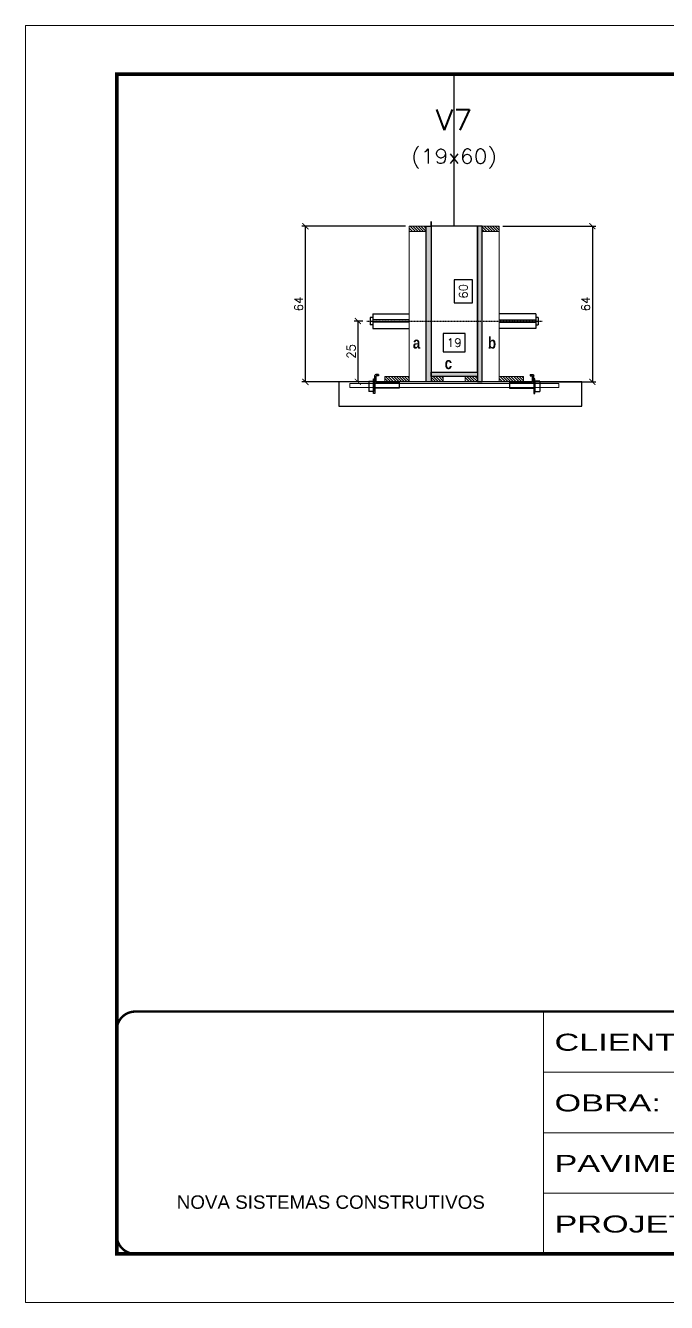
# Model space of a CAD drawing. Extents: x -10448 to -1189, y -11772 to 17235.
# Drawn here: x -8850 to -8323, y 12349 to 13399 of the extents above; entities that cross this region are included whole.
import ezdxf
from ezdxf.enums import TextEntityAlignment as Align

# ---------------------------------------------------------------- set-up
doc = ezdxf.new("R2010")
doc.units = 0
for name, pattern in [('CONTINUO', [0]), ('DASHED', [0.75, 0.5, -0.25]), ('HIDDEN', [0.375, 0.25, -0.125])]:
    doc.linetypes.add(name, pattern=pattern)
for name, color, linetype in [('barrote', 251, 'Continuous'), ('COTA', 241, 'Continuous'), ('Cota Seção (2x)', 4, 'Continuous'), ('detalhes', 4, 'Continuous'), ('Painéis', 200, 'Continuous'), ('presilha', 1, 'Continuous'), ('TENSOR', 3, 'Continuous'), ('Texto de Titulo', 7, 'Continuous'), ('Texto Qtd Sarr', 242, 'Continuous')]:
    doc.layers.add(name, color=color, linetype=linetype)
for name, color, linetype, lineweight in [('CONCRETO', 251, 'Continuous', 25), ('Folhas', 255, 'Continuous', 9), ('Hachura', 251, 'Continuous', 9), ('Madeira', 126, 'Continuous', 18), ('SARRAFO DE PRESSAO', 251, 'DASHED', 9), ('SCO-___-LAJ', 2, 'Continuous', 0), ('Texto Seção', 7, 'Continuous', 15)]:
    doc.layers.add(name, color=color, linetype=linetype, lineweight=lineweight)
doc.styles.add('ARIAL', font='arial.ttf')
doc.styles.add('Romans', font='romans.shx')
doc.styles.add('TECNICA', font='techb___.ttf', dxfattribs={"height": 10})
doc.styles.add('Tecnologia', font='')
doc.styles.get('Tecnologia').set_extended_font_data('Forgotten Futurist')
doc.dimstyles.new('Cota Seção (2x)', dxfattribs={"dimtxt": 7, "dimasz": 5, "dimexe": 3, "dimexo": 3, "dimgap": 2, "dimtad": 3, "dimdec": 1, "dimlfac": 0.5, "dimzin": 12, "dimdsep": 46, "dimtxsty": 'Romans', "dimblk": 'ARCHTICK', "dimcen": 0, "dimclrd": 4, "dimclre": 4, "dimclrt": 1, "dimadec": 1, "dimazin": 3, "dimtfac": 1, "dimtdec": 1, "dimtmove": 0, "dimatfit": 3, "dimldrblk": 'OBLIQUE', "dimfxl": 1, "dimtolj": 1, "dimtzin": 12, "dimarcsym": 0})
doc.dimstyles.new('Cota Seção interna', dxfattribs={"dimtxt": 7, "dimasz": 6, "dimexe": 0.18, "dimexo": 2, "dimgap": -4, "dimtad": 3, "dimdec": 1, "dimlfac": 0.5, "dimzin": 12, "dimdsep": 46, "dimtxsty": 'Romans', "dimblk": 'ARCHTICK', "dimcen": 0.09, "dimse1": 1, "dimse2": 1, "dimsd1": 1, "dimsd2": 1, "dimclrd": 180, "dimclre": 5, "dimclrt": 1, "dimadec": 0, "dimazin": 3, "dimtfac": 1, "dimtdec": 1, "dimtofl": 0, "dimtmove": 0, "dimatfit": 3, "dimldrblk": 'ARCHTICK', "dimfxl": 1, "dimtolj": 1, "dimtzin": 0, "dimarcsym": 0})

# ---------------------------------------------------------------- blocks, each defined once
blk = doc.blocks.new('9999999999')
at = {"color": 30, "linetype": 'CONTINUO'}
for p, q in [((98564.6, 34230.2), (98564.6, 34429.4)), ((98564.6, 34379.6), (99584, 34379.6)), ((98564.6, 34329.8), (99488, 34329.8)), ((98564.6, 34280), (99488, 34280))]:
    blk.add_line(p, q, dxfattribs=at)
at = {"color": 30, "linetype": 'CONTINUO', "const_width": 2}
blk.add_lwpolyline([(99584, 34230.2), (99584, 34414.4, 0.414214), (99569, 34429.4), (98229, 34429.4, 0.414214), (98214, 34414.4), (98214, 34245.2, 0.414214), (98229, 34230.2), (99584, 34230.2)], format="xyb", dxfattribs=at)
at = {"layer": 'Folhas'}
blk.add_lwpolyline([(98139, 34190.2), (99624, 34190.2), (99624, 35240.2), (98139, 35240.2)], close=True, dxfattribs=at)
at = {"layer": 'Folhas', "color": 30, "const_width": 3}
blk.add_lwpolyline([(98214, 34230.2), (99584, 34230.2), (99584, 35200.2), (98214, 35200.2)], close=True, dxfattribs=at)
at = {"color": 7, "linetype": 'Continuous', "ltscale": 5, "style": 'ARIAL'}
blk.add_text('NOVA SISTEMAS CONSTRUTIVOS', height=11.059, dxfattribs=at).set_placement((98263.2, 34267.2))
at = {"layer": 'Folhas', "color": 7, "style": 'Tecnologia', "width": 1.5}
for s, p in [('CLIENTE:', (98573.7, 34397.2)), ('OBRA:', (98573.7, 34347.3)), ('PAVIMENTO:', (98573.7, 34297.5)), ('PROJETO:', (98573.7, 34247.7))]:
    blk.add_text(s, height=14, dxfattribs=at).set_placement(p)
blk = doc.blocks.new('titulo1')
at = {"layer": 'Defpoints', "color": 252, "linetype": 'HIDDEN', "ltscale": 2}
blk.add_line((0, 0), (0, 125), dxfattribs=at)
at = {"layer": 'Defpoints', "style": 'Romans', "oblique": 15}
blk.add_attdef('FOLHA', text='', height=10, dxfattribs=at).set_placement((0, 15.6), align=Align.MIDDLE_CENTER)
at = {"layer": 'Texto Qtd Sarr', "color": 3, "style": 'Romans', "oblique": 15}
for tag, height, p in [('TITULO', 17, (0, 71.4)), ('SEÇÃO', 12, (0, 41.5))]:
    blk.add_attdef(tag, text='', height=height, dxfattribs=at).set_placement(p, align=Align.MIDDLE_CENTER)
blk = doc.blocks.new('_ArchTick')
at = {"color": 0, "linetype": 'ByBlock', "const_width": 0.15}
blk.add_lwpolyline([(-0.5, -0.5), (0.5, 0.5)], dxfattribs=at)
blk = doc.blocks.new('*D36')
at = {"layer": 'COTA', "color": 4, "lineweight": -2, "transparency": 16777216}
for p, q in [((-8537.5, 13233.5), (-8622.8, 13233.5)), ((-8619.8, 13105.5), (-8619.8, 13233.5)), ((-8557.5, 13105.5), (-8622.8, 13105.5))]:
    blk.add_line(p, q, dxfattribs=at)
at = {"layer": 'Defpoints', "color": 0, "transparency": 16777216}
for p in [(-8619.8, 13233.5), (-8534.5, 13233.5), (-8554.5, 13105.5)]:
    blk.add_point(p, dxfattribs=at)
at = {"layer": 'COTA', "color": 4, "lineweight": -2, "transparency": 16777216, "xscale": 5, "yscale": 5, "zscale": 5}
for p, rotation in [((-8619.8, 13233.5), 90), ((-8619.8, 13105.5), 270)]:
    blk.add_blockref('_ArchTick', p, dxfattribs=dict(at, rotation=rotation))
at = {"layer": 'COTA', "color": 1, "transparency": 16777216, "insert": (-8625.3, 13169.5), "char_height": 7, "attachment_point": 5, "rotation": 90, "style": 'Romans'}
blk.add_mtext('\\A1;64', dxfattribs=at)
blk = doc.blocks.new('_Oblique')
at = {"color": 0, "linetype": 'ByBlock', "lineweight": -2}
blk.add_line((-0.5, -0.5), (0.5, 0.5), dxfattribs=at)
blk = doc.blocks.new('*D37')
at = {"layer": 'Cota Seção (2x)', "color": 180, "lineweight": -2, "transparency": 16777216}
for p, q in [((-8482.5, 13189.5), (-8497.5, 13189.5)), ((-8497.5, 13189.5), (-8497.5, 13170.5)), ((-8482.5, 13170.5), (-8482.5, 13189.5)), ((-8497.5, 13170.5), (-8482.5, 13170.5))]:
    blk.add_line(p, q, dxfattribs=at)
at = {"layer": 'Defpoints', "color": 0, "transparency": 16777216}
for p in [(-8516.5, 13233.5), (-8478.5, 13233.5), (-8516.5, 13113.5)]:
    blk.add_point(p, dxfattribs=at)
at = {"layer": 'Cota Seção (2x)', "color": 1, "transparency": 16777216, "insert": (-8490, 13180), "char_height": 7, "attachment_point": 5, "rotation": 90, "style": 'Romans'}
blk.add_mtext('\\A1;60', dxfattribs=at)
blk = doc.blocks.new('*D38')
at = {"layer": 'COTA', "color": 4, "lineweight": -2, "transparency": 16777216}
for p, q in [((-8457.5, 13233.5), (-8381, 13233.5)), ((-8384, 13233.5), (-8384, 13105.5)), ((-8437.5, 13105.5), (-8381, 13105.5))]:
    blk.add_line(p, q, dxfattribs=at)
at = {"layer": 'Defpoints', "color": 0, "transparency": 16777216}
for p in [(-8460.5, 13233.5), (-8440.5, 13105.5), (-8384, 13105.5)]:
    blk.add_point(p, dxfattribs=at)
at = {"layer": 'COTA', "color": 4, "lineweight": -2, "transparency": 16777216, "xscale": 5, "yscale": 5, "zscale": 5}
for p, rotation in [((-8384, 13233.5), 90), ((-8384, 13105.5), 270)]:
    blk.add_blockref('_ArchTick', p, dxfattribs=dict(at, rotation=rotation))
at = {"layer": 'COTA', "color": 1, "transparency": 16777216, "insert": (-8389.5, 13169.5), "char_height": 7, "attachment_point": 5, "rotation": 90, "style": 'Romans'}
blk.add_mtext('\\A1;64', dxfattribs=at)
blk = doc.blocks.new('PRESILHA METÁLICA 1')
at = {"layer": 'presilha'}
for p, q in [((7.5, 10.6), (7.5, 19.9)), ((12, 21), (8.6, 21)), ((9, 11.6), (9, 18.9)), ((12, 19.5), (9.6, 19.5)), ((12, 21), (12, 19.5)), ((0, 13), (6, 13)), ((0, 13), (0, 0)), ((6, 0), (0, 0)), ((6, 15.5), (7.5, 15.5)), ((6, -2.5), (6, 15.5)), ((6, 13), (6, 0)), ((7.5, 15.5), (7.5, -2.5)), ((37.5, 4.1), (7.5, 4.1)), ((37.5, 11), (9.6, 11)), ((37.5, 11), (37.5, 4.1)), ((7.5, -2.5), (6, -2.5))]:
    blk.add_line(p, q, dxfattribs=at)
for centre, radius, start, end in [((8.6, 19.9), 1.14, 90, 180), ((9.6, 18.9), 0.57, 90, 180), ((9.6, 11.6), 0.57, 180, 270)]:
    blk.add_arc(centre, radius, start, end, dxfattribs=at)
blk = doc.blocks.new('*D1192')
at = {"layer": 'COTA', "color": 4, "lineweight": -2, "transparency": 16777216}
for p, q in [((-8572.5, 13155.5), (-8579.7, 13155.5)), ((-8576.7, 13155.5), (-8576.7, 13105.5)), ((-8572.5, 13105.5), (-8579.7, 13105.5))]:
    blk.add_line(p, q, dxfattribs=at)
at = {"layer": 'Defpoints', "color": 0, "transparency": 16777216}
for p in [(-8569.5, 13155.5), (-8576.7, 13105.5), (-8569.5, 13105.5)]:
    blk.add_point(p, dxfattribs=at)
at = {"layer": 'COTA', "color": 4, "lineweight": -2, "transparency": 16777216, "xscale": 5, "yscale": 5, "zscale": 5}
for p, rotation in [((-8576.7, 13155.5), 90), ((-8576.7, 13105.5), 270)]:
    blk.add_blockref('_ArchTick', p, dxfattribs=dict(at, rotation=rotation))
at = {"layer": 'COTA', "color": 1, "transparency": 16777216, "insert": (-8582.2, 13130.5), "char_height": 7, "attachment_point": 5, "rotation": 90, "style": 'Romans'}
blk.add_mtext('\\A1;25', dxfattribs=at)
blk = doc.blocks.new('*D1193')
at = {"layer": 'Cota Seção (2x)', "color": 180, "lineweight": -2, "transparency": 16777216}
for p, q in [((-8488.5, 13145.2), (-8506.5, 13145.2)), ((-8506.5, 13145.2), (-8506.5, 13130.2)), ((-8488.5, 13130.2), (-8488.5, 13145.2)), ((-8506.5, 13130.2), (-8488.5, 13130.2))]:
    blk.add_line(p, q, dxfattribs=at)
at = {"layer": 'Defpoints', "color": 0, "transparency": 16777216}
for p in [(-8516.5, 13126.2), (-8516.5, 13113.5), (-8478.5, 13113.5)]:
    blk.add_point(p, dxfattribs=at)
at = {"layer": 'Cota Seção (2x)', "color": 1, "transparency": 16777216, "insert": (-8497.5, 13137.7), "char_height": 7, "attachment_point": 5, "style": 'Romans'}
blk.add_mtext('\\A1;19', dxfattribs=at)

msp = doc.modelspace()

# ---------------------------------------------------------------- hatches: boundary and pattern name
at = {"layer": 'Hachura'}
h = msp.add_hatch(dxfattribs=at)
h.set_pattern_fill('ANSI31', color=256, scale=0.5, angle=90, style=0)
h.set_pattern_definition([(135, (-31385.0819, 21536.746), (-1.12253202, -1.12253202), [])])
h.paths.add_polyline_path([(-8534.46, 13233.5), (-8534.46, 13229.1), (-8520.46, 13229.1), (-8520.46, 13233.5)])
h = msp.add_hatch(color=256, dxfattribs=at)
h.dxf.hatch_style = 1
h.paths.add_polyline_path([(-8520.46, 13233.5), (-8516.46, 13233.5), (-8516.46, 13105.5), (-8520.46, 13105.5)])
h = msp.add_hatch(color=256, dxfattribs=at)
h.dxf.hatch_style = 1
h.paths.add_polyline_path([(-8474.46, 13233.5), (-8478.46, 13233.5), (-8478.46, 13105.5), (-8474.46, 13105.5)])
h = msp.add_hatch(dxfattribs=at)
h.set_pattern_fill('ANSI31', color=256, scale=0.5, angle=270, style=0)
h.set_pattern_definition([(315, (14594.1585, 4748.2585), (1.12253202, 1.12253202), [])])
h.paths.add_polyline_path([(-8460.46, 13233.5), (-8460.46, 13229.1), (-8474.46, 13229.1), (-8474.46, 13233.5)])
h = msp.add_hatch(dxfattribs=at)
h.set_pattern_fill('ANSI31', color=256, scale=0.5, angle=270, style=0)
h.set_pattern_definition([(315, (14430.1585, 4875.8585), (1.12253202, 1.12253202), [])])
h.paths.add_polyline_path([(-8554.46, 13105.5), (-8554.46, 13109.9), (-8534.46, 13109.9), (-8534.46, 13105.5)])
h = msp.add_hatch(color=256, dxfattribs=at)
h.dxf.hatch_style = 1
h.paths.add_polyline_path([(-8516.46, 13109.9), (-8516.46, 13113.5), (-8478.46, 13113.5), (-8478.46, 13109.9)])
h = msp.add_hatch(dxfattribs=at)
h.set_pattern_fill('ANSI31', color=256, scale=0.5, angle=270, style=0)
h.set_pattern_definition([(315, (14440.1585, 4875.8585), (1.12253202, 1.12253202), [])])
h.paths.add_polyline_path([(-8516.46, 13105.5), (-8516.46, 13109.9), (-8506.46, 13109.9), (-8506.46, 13105.5)])
h = msp.add_hatch(dxfattribs=at)
h.set_pattern_fill('ANSI31', color=256, scale=0.5, angle=270, style=0)
h.set_pattern_definition([(315, (14416.1585, 4875.8585), (1.12253202, 1.12253202), [])])
h.paths.add_polyline_path([(-8488.46, 13105.5), (-8488.46, 13109.9), (-8478.46, 13109.9), (-8478.46, 13105.5)])
h = msp.add_hatch(dxfattribs=at)
h.set_pattern_fill('ANSI31', color=256, scale=0.5, angle=270, style=0)
h.set_pattern_definition([(315, (14450.1585, 4875.8585), (1.12253202, 1.12253202), [])])
h.paths.add_polyline_path([(-8440.46, 13105.5), (-8440.46, 13109.9), (-8460.46, 13109.9), (-8460.46, 13105.5)])

# ---------------------------------------------------------------- linework, layer by layer
at = {"ltscale": 3}
for p, q in [((-8566.46, 13158.5), (-8566.46, 13152.5)), ((-8564.46, 13158.5), (-8566.46, 13158.5)), ((-8564.46, 13161.5), (-8564.46, 13149.5)), ((-8564.46, 13161.5), (-8534.46, 13161.5)), ((-8430.46, 13161.5), (-8460.46, 13161.5)), ((-8430.46, 13161.5), (-8430.46, 13149.5)), ((-8428.46, 13158.5), (-8430.46, 13158.5)), ((-8428.46, 13158.5), (-8428.46, 13152.5)), ((-8564.46, 13152.5), (-8566.46, 13152.5)), ((-8534.46, 13156.5), (-8564.46, 13156.5)), ((-8534.46, 13154.5), (-8564.46, 13154.5)), ((-8564.46, 13149.5), (-8534.46, 13149.5)), ((-8460.46, 13156.5), (-8430.46, 13156.5)), ((-8460.46, 13154.5), (-8430.46, 13154.5)), ((-8430.46, 13149.5), (-8460.46, 13149.5)), ((-8430.46, 13152.5), (-8428.46, 13152.5))]:
    msp.add_line(p, q, dxfattribs=at)
at = {"layer": 'barrote'}
msp.add_lwpolyline([(-8592.32, 13085.5), (-8392.73, 13085.5), (-8392.73, 13105.5), (-8592.32, 13105.5)], close=True, dxfattribs=at)
at = {"layer": 'CONCRETO'}
msp.add_lwpolyline([(-8478.46, 13213.5), (-8478.46, 13233.5), (-8516.46, 13233.5), (-8516.46, 13237.5), (-8516.46, 13237.5), (-8516.46, 13113.5), (-8478.46, 13113.5), (-8478.46, 13213.5)], close=True, dxfattribs=at)
at = {"layer": 'Madeira'}
for points in [[(-8534.46, 13233.5), (-8534.46, 13229.1), (-8520.46, 13229.1), (-8520.46, 13233.5)], [(-8534.46, 13105.5), (-8520.46, 13105.5), (-8520.46, 13233.5), (-8534.46, 13233.5)], [(-8460.46, 13233.5), (-8460.46, 13229.1), (-8474.46, 13229.1), (-8474.46, 13233.5)], [(-8460.46, 13233.5), (-8474.46, 13233.5), (-8474.46, 13105.5), (-8460.46, 13105.5)], [(-8554.46, 13105.5), (-8554.46, 13109.9), (-8534.46, 13109.9), (-8534.46, 13105.5)], [(-8516.46, 13105.5), (-8516.46, 13109.9), (-8506.46, 13109.9), (-8506.46, 13105.5)], [(-8488.46, 13105.5), (-8488.46, 13109.9), (-8478.46, 13109.9), (-8478.46, 13105.5)], [(-8440.46, 13105.5), (-8440.46, 13109.9), (-8460.46, 13109.9), (-8460.46, 13105.5)]]:
    msp.add_lwpolyline(points, close=True, dxfattribs=at)
at = {"layer": 'Painéis'}
for points in [[(-8520.46, 13233.5), (-8516.46, 13233.5), (-8516.46, 13105.5), (-8520.46, 13105.5)], [(-8474.46, 13233.5), (-8478.46, 13233.5), (-8478.46, 13105.5), (-8474.46, 13105.5)], [(-8516.46, 13109.9), (-8516.46, 13113.5), (-8478.46, 13113.5), (-8478.46, 13109.9)]]:
    msp.add_lwpolyline(points, close=True, dxfattribs=at)
at = {"layer": 'SCO-___-LAJ', "color": 1}
msp.add_lwpolyline([(-8583.31, 13104.17), (-8411.61, 13104.17), (-8411.61, 13100.97), (-8583.31, 13100.97)], close=True, dxfattribs=at)
at = {"layer": 'TENSOR', "linetype": 'HIDDEN', "ltscale": 0.5}
msp.add_line((-8569.46, 13155.5), (-8425.16, 13155.5), dxfattribs=at)

# ---------------------------------------------------------------- block references
at = {"layer": 'presilha', "yscale": 0.6666666666666666, "zscale": 0.6666666666666666}
for p, xscale in [((-8567.73, 13097.54), 0.6666666666666666), ((-8427.19, 13097.54), -0.6666666666666666)]:
    msp.add_blockref('PRESILHA METÁLICA 1', p, dxfattribs=dict(at, xscale=xscale))
at = {"layer": 'SARRAFO DE PRESSAO', "color": 6, "linetype": 'ByBlock'}
msp.add_blockref('9999999999', (-106988.76, -21841.7), dxfattribs=at)
at = {"layer": 'Texto Seção'}
ref = msp.add_blockref('titulo1', (-8497.65, 13233.5), dxfattribs=at)
ref.add_attrib('TITULO', 'V7', dxfattribs={"layer": 'Texto de Titulo', "color": 7, "height": 17, "style": 'Romans', "width": 1.1}).set_placement((-8497.65, 13321), align=Align.MIDDLE_CENTER)
ref.add_attrib('SEÇÃO', '(19x60)', dxfattribs={"layer": 'Texto de Titulo', "color": 7, "height": 12, "style": 'Romans', "width": 1.1}).set_placement((-8497.65, 13291), align=Align.MIDDLE_CENTER)

# ---------------------------------------------------------------- texts
at = {"layer": 'detalhes', "style": 'TECNICA'}
for s, p in [('a', (-8531.51, 13132.84)), ('b', (-8469.83, 13132.83)), ('c', (-8505.38, 13116))]:
    msp.add_text(s, height=9.6, dxfattribs=at).set_placement(p)

# ---------------------------------------------------------------- dimensions: what is measured, and where the dimension line sits
at = {"layer": 'COTA'}
for base, p1, p2, picture, middle in [((-8619.83, 13233.5), (-8554.46, 13105.5), (-8534.46, 13233.5), '*D36', (-8625.33, 13169.5)), ((-8384, 13105.5), (-8460.46, 13233.5), (-8440.46, 13105.5), '*D38', (-8389.5, 13169.5)), ((-8576.66, 13105.5), (-8569.46, 13155.5), (-8569.46, 13105.5), '*D1192', (-8582.16, 13130.5))]:
    dim = msp.add_linear_dim(base=base, p1=p1, p2=p2, angle=90, dimstyle='Cota Seção (2x)', dxfattribs=at)
    dim.commit()
    dim.dimension.update_dxf_attribs({"geometry": picture, "text_midpoint": middle})
at = {"layer": 'Cota Seção (2x)'}
dim = msp.add_linear_dim(base=(-8478.46, 13233.5), p1=(-8516.46, 13113.5), p2=(-8516.46, 13233.5), angle=90, dimstyle='Cota Seção interna', dxfattribs=at)
dim.commit()
dim.dimension.update_dxf_attribs({"geometry": '*D37', "text_midpoint": (-8478.46, 13179.97), "dimtype": 160})
dim = msp.add_linear_dim(base=(-8516.46, 13126.19), p1=(-8478.46, 13113.5), p2=(-8516.46, 13113.5), dimstyle='Cota Seção interna', dxfattribs=at)
dim.commit()
dim.dimension.update_dxf_attribs({"geometry": '*D1193', "text_midpoint": (-8497.46, 13137.69)})

doc.saveas('drawing.dxf')
